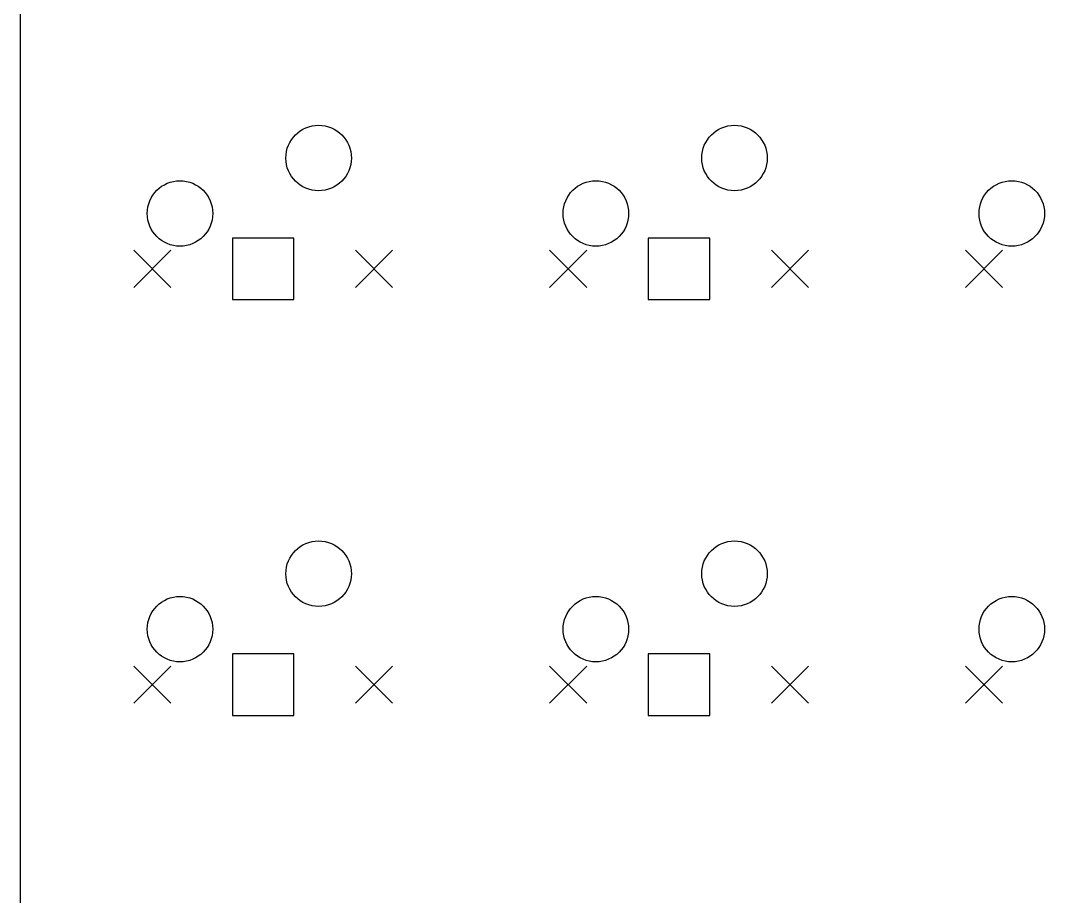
# Model space of a CAD drawing. Extents: x 18 to 119, y -176 to -24.
# Drawn here: x 20.24 to 67.15, y -134.62 to -94.47 of the extents above; entities that cross this region are included whole.
import ezdxf

# ---------------------------------------------------------------- set-up
doc = ezdxf.new("R2010")
doc.units = 0
doc.layers.add('BLACK', color=7, linetype='CONTINUOUS')

msp = doc.modelspace()

# ---------------------------------------------------------------- linework, layer by layer
at = {"layer": 'BLACK', "linetype": 'CONTINUOUS'}
for p, q in [((20.2422, -153.018), (20.2422, -25.702)), ((32.7676, -104.443), (29.9478, -104.443)), ((29.9478, -104.443), (29.9478, -107.263)), ((32.7676, -107.263), (32.7676, -104.443)), ((51.8176, -104.443), (48.9978, -104.443)), ((48.9978, -104.443), (48.9978, -107.263)), ((51.8176, -107.263), (51.8176, -104.443)), ((25.4268, -105.002), (27.1286, -106.704)), ((27.1286, -105.002), (25.4268, -106.704)), ((35.5868, -105.002), (37.2886, -106.704)), ((37.2886, -105.002), (35.5868, -106.704)), ((44.4768, -105.002), (46.1786, -106.704)), ((46.1786, -105.002), (44.4768, -106.704)), ((54.6368, -105.002), (56.3386, -106.704)), ((56.3386, -105.002), (54.6368, -106.704)), ((63.5268, -105.002), (65.2286, -106.704)), ((65.2286, -105.002), (63.5268, -106.704)), ((29.9478, -107.263), (32.7676, -107.263)), ((48.9978, -107.263), (51.8176, -107.263)), ((32.7676, -123.493), (29.9478, -123.493)), ((29.9478, -123.493), (29.9478, -126.313)), ((32.7676, -126.313), (32.7676, -123.493)), ((51.8176, -123.493), (48.9978, -123.493)), ((48.9978, -123.493), (48.9978, -126.313)), ((51.8176, -126.313), (51.8176, -123.493)), ((25.4268, -124.052), (27.1286, -125.754)), ((27.1286, -124.052), (25.4268, -125.754)), ((35.5868, -124.052), (37.2886, -125.754)), ((37.2886, -124.052), (35.5868, -125.754)), ((44.4768, -124.052), (46.1786, -125.754)), ((46.1786, -124.052), (44.4768, -125.754)), ((54.6368, -124.052), (56.3386, -125.754)), ((56.3386, -124.052), (54.6368, -125.754)), ((63.5268, -124.052), (65.2286, -125.754)), ((65.2286, -124.052), (63.5268, -125.754)), ((29.9478, -126.313), (32.7676, -126.313)), ((48.9978, -126.313), (51.8176, -126.313))]:
    msp.add_line(p, q, dxfattribs=at)
at = {"layer": 'BLACK'}
for centre in [(33.8977, -100.773), (52.9477, -100.773), (27.5477, -103.313), (46.5977, -103.313), (65.6477, -103.313), (33.8977, -119.823), (52.9477, -119.823), (27.5477, -122.363), (46.5977, -122.363), (65.6477, -122.363)]:
    msp.add_circle(centre, 1.5, dxfattribs=at)

doc.saveas('drawing.dxf')
